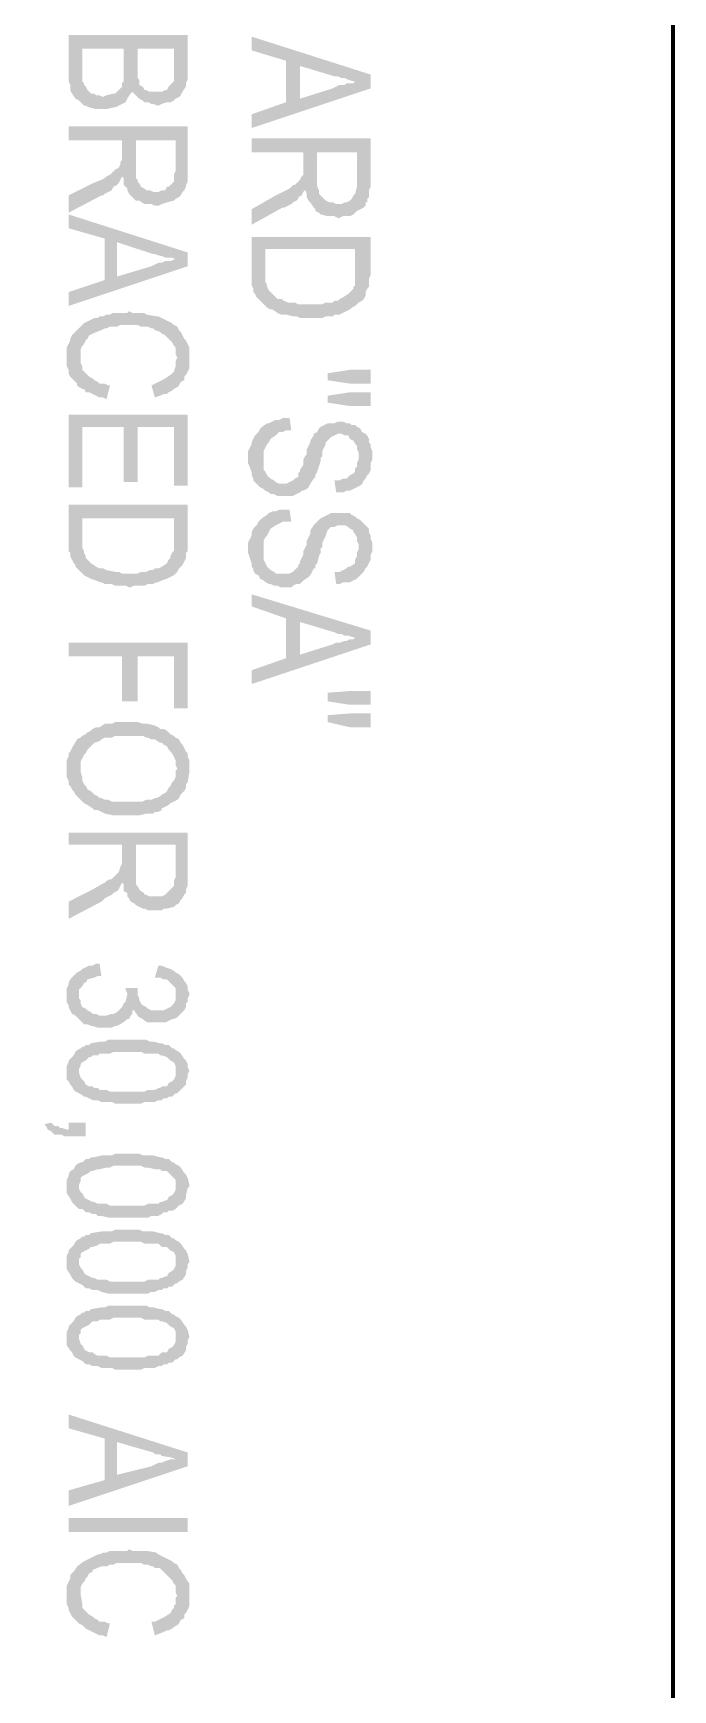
# Model space of a CAD drawing. Header units: inches. Extents: x -186 to 186, y -282 to 282.
# Drawn here: x -38.91 to -25.19, y -152.61 to -117.07 of the extents above; entities that cross this region are included whole.
import ezdxf

# ---------------------------------------------------------------- set-up
doc = ezdxf.new("R2010")
doc.units = ezdxf.units.IN
doc.header["$MEASUREMENT"] = 0
doc.layers.add('H', color=7, linetype='CONTINUOUS', lineweight=100)
doc.layers.add('P', color=250, linetype='CONTINUOUS', lineweight=100)

msp = doc.modelspace()

# ---------------------------------------------------------------- hatches: boundary and pattern name
at = {"layer": 'H', "linetype": 'Continuous'}
for points in [[(-35.593, -117.889), (-35.593, -117.111), (-38.148, -117.111), (-38.148, -118.037), (-38.148, -118.111), (-38.111, -118.185), (-38.111, -118.222), (-38.111, -118.296), (-38.074, -118.37), (-38, -118.481), (-37.926, -118.519), (-37.889, -118.556), (-37.852, -117.407), (-36.963, -117.407), (-36.963, -117.889), (-36.926, -118.556), (-36.889, -118.481), (-36.815, -118.37), (-36.778, -118.333), (-36.667, -118.444), (-36.667, -117.407), (-35.889, -117.407), (-35.889, -117.815), (-35.852, -118.481), (-35.778, -118.444), (-35.741, -118.407), (-35.704, -118.333), (-35.63, -118.222), (-35.63, -118.148), (-35.593, -118.074), (-35.593, -118)], [(-31.667, -118.259), (-31.667, -117.963), (-34.222, -117.148), (-34.222, -117.444), (-33.481, -117.667), (-33.481, -118.556), (-33.185, -117.778), (-32.444, -118), (-32.37, -118), (-32.296, -118.037), (-32.222, -118.037), (-32.148, -118.074), (-32.037, -118.111), (-31.963, -118.111)], [(-36.926, -118.556), (-36.963, -117.889), (-36.963, -117.926), (-36.963, -118), (-36.963, -118.111), (-37, -118.148), (-37, -118.185), (-37, -118.222), (-37.111, -118.333), (-37.148, -118.37), (-37.185, -118.37), (-37.333, -118.407), (-37.407, -118.444), (-37.481, -118.407), (-37.556, -118.407), (-37.593, -118.37), (-37.667, -118.37), (-37.704, -118.333), (-37.741, -118.296), (-37.778, -118.222), (-37.815, -118.185), (-37.815, -118.148), (-37.852, -118.111), (-37.852, -117.407), (-37.889, -118.556), (-37.815, -118.63), (-37.778, -118.63), (-37.704, -118.667), (-37.556, -118.704), (-37.481, -118.704), (-37.333, -118.704), (-37.185, -118.667), (-37.148, -118.667), (-37.074, -118.63), (-37, -118.593)], [(-35.852, -118.481), (-35.889, -117.815), (-35.889, -117.963), (-35.889, -118.037), (-35.889, -118.111), (-35.926, -118.148), (-35.963, -118.185), (-36, -118.222), (-36.037, -118.296), (-36.074, -118.296), (-36.148, -118.333), (-36.185, -118.333), (-36.333, -118.333), (-36.407, -118.333), (-36.481, -118.296), (-36.519, -118.296), (-36.556, -118.222), (-36.63, -118.185), (-36.63, -118.111), (-36.63, -118.074), (-36.667, -118.037), (-36.667, -117.963), (-36.667, -117.407), (-36.667, -118.444), (-36.63, -118.481), (-36.556, -118.519), (-36.519, -118.556), (-36.444, -118.556), (-36.37, -118.593), (-36.333, -118.593), (-36.222, -118.63), (-36.148, -118.593), (-36.037, -118.556), (-35.963, -118.556), (-35.889, -118.519)], [(-31.667, -118.259), (-31.963, -118.111), (-32, -118.111), (-32.037, -118.148), (-32.111, -118.148), (-32.185, -118.148), (-32.222, -118.185), (-32.333, -118.185), (-32.407, -118.222), (-32.481, -118.259), (-33.185, -118.481), (-33.185, -117.778), (-33.481, -118.556), (-34.222, -118.815), (-34.222, -119.111)], [(-35.593, -120), (-35.593, -119.074), (-38.148, -119.074), (-38.148, -119.37), (-37, -119.37), (-37, -119.667), (-37, -120.148), (-36.963, -120.185), (-36.963, -120.259), (-36.963, -120.333), (-36.889, -120.407), (-36.889, -120.444), (-36.852, -120.519), (-36.815, -120.556), (-36.741, -120.63), (-36.704, -119.37), (-35.852, -119.37), (-35.852, -120), (-35.852, -120.63), (-35.778, -120.593), (-35.741, -120.556), (-35.704, -120.481), (-35.667, -120.444), (-35.63, -120.37), (-35.63, -120.333), (-35.593, -120.259), (-35.593, -120.185), (-35.593, -120.111)], [(-35.852, -120.63), (-35.852, -120), (-35.852, -120.037), (-35.889, -120.111), (-35.889, -120.185), (-35.889, -120.259), (-36, -120.37), (-36.037, -120.37), (-36.074, -120.444), (-36.148, -120.444), (-36.222, -120.481), (-36.333, -120.481), (-36.407, -120.444), (-36.481, -120.444), (-36.519, -120.407), (-36.593, -120.37), (-36.63, -120.296), (-36.667, -120.259), (-36.667, -120.222), (-36.704, -120.185), (-36.704, -120.111), (-36.704, -120.037), (-36.704, -119.37), (-36.741, -120.63), (-36.704, -120.667), (-36.63, -120.667), (-36.519, -120.741), (-36.444, -120.741), (-36.37, -120.741), (-36.296, -120.778), (-36.222, -120.778), (-36.148, -120.741), (-36.037, -120.704), (-35.889, -120.667)], [(-31.667, -120.296), (-31.667, -119.333), (-34.222, -119.333), (-34.222, -119.63), (-33.111, -119.63), (-33.111, -119.963), (-33.074, -120.444), (-33.037, -120.519), (-33.037, -120.593), (-33, -120.667), (-32.963, -120.704), (-32.889, -120.815), (-32.852, -120.852), (-32.852, -120.889), (-32.815, -119.63), (-31.963, -119.63), (-31.963, -120.296), (-31.963, -120.889), (-31.889, -120.852), (-31.815, -120.815), (-31.778, -120.778), (-31.778, -120.704), (-31.741, -120.704), (-31.741, -120.63), (-31.704, -120.593), (-31.704, -120.519), (-31.704, -120.444), (-31.667, -120.37)], [(-37, -120.148), (-37, -119.667), (-37, -119.778), (-37.037, -119.852), (-37.037, -119.889), (-37.074, -119.963), (-37.148, -120), (-37.185, -120.037), (-37.222, -120.074), (-37.259, -120.111), (-37.333, -120.148), (-37.37, -120.185), (-37.444, -120.222), (-37.63, -120.296), (-38.148, -120.556), (-38.148, -120.926), (-37.444, -120.556), (-37.407, -120.556), (-37.37, -120.519), (-37.296, -120.481), (-37.222, -120.444), (-37.185, -120.37), (-37.111, -120.333), (-37.074, -120.296), (-37.037, -120.222)], [(-31.963, -120.889), (-31.963, -120.296), (-31.963, -120.37), (-32, -120.519), (-32.037, -120.556), (-32.074, -120.63), (-32.111, -120.667), (-32.185, -120.704), (-32.222, -120.704), (-32.296, -120.741), (-32.407, -120.741), (-32.481, -120.704), (-32.556, -120.704), (-32.63, -120.667), (-32.667, -120.63), (-32.741, -120.556), (-32.778, -120.519), (-32.778, -120.444), (-32.815, -120.37), (-32.815, -120.296), (-32.815, -119.63), (-32.852, -120.889), (-32.778, -120.926), (-32.741, -120.963), (-32.593, -121), (-32.519, -121), (-32.444, -121), (-32.37, -121.037), (-32.333, -121.037), (-32.259, -121), (-32.185, -121), (-32.111, -121), (-32.037, -120.963), (-32, -120.926)], [(-33.074, -120.444), (-33.111, -119.963), (-33.111, -120.037), (-33.111, -120.111), (-33.148, -120.148), (-33.185, -120.222), (-33.222, -120.259), (-33.296, -120.333), (-33.333, -120.333), (-33.37, -120.37), (-33.407, -120.407), (-33.481, -120.444), (-33.556, -120.481), (-33.63, -120.519), (-33.704, -120.556), (-34.222, -120.852), (-34.222, -121.185), (-33.556, -120.815), (-33.519, -120.815), (-33.444, -120.778), (-33.37, -120.741), (-33.333, -120.704), (-33.259, -120.667), (-33.222, -120.63), (-33.222, -120.593), (-33.148, -120.556), (-33.111, -120.481)], [(-35.593, -122.074), (-35.593, -121.778), (-38.148, -120.963), (-38.148, -121.259), (-37.37, -121.481), (-37.37, -122.37), (-37.111, -121.556), (-36.333, -121.815), (-36.296, -121.815), (-36.185, -121.852), (-36.148, -121.852), (-36.074, -121.889), (-35.926, -121.889), (-35.852, -121.926)], [(-31.667, -122.185), (-31.667, -121.444), (-34.222, -121.444), (-34.222, -122.333), (-34.222, -122.481), (-34.185, -122.556), (-34.185, -122.63), (-34.148, -122.667), (-34.111, -122.741), (-34.074, -122.778), (-34.037, -122.815), (-34, -122.852), (-33.963, -122.889), (-33.926, -121.704), (-32, -121.704), (-32, -122.148), (-31.963, -122.889), (-31.926, -122.852), (-31.852, -122.815), (-31.815, -122.778), (-31.778, -122.704), (-31.778, -122.63), (-31.741, -122.556), (-31.704, -122.519), (-31.704, -122.481), (-31.704, -122.407), (-31.704, -122.333), (-31.667, -122.259)], [(-35.593, -122.074), (-35.852, -121.926), (-35.889, -121.926), (-35.963, -121.963), (-36.074, -121.963), (-36.148, -122), (-36.222, -122), (-36.37, -122.074), (-37.111, -122.296), (-37.111, -121.556), (-37.37, -122.37), (-38.148, -122.63), (-38.148, -122.926)], [(-31.963, -122.889), (-32, -122.148), (-32, -122.333), (-32, -122.407), (-32, -122.481), (-32.037, -122.519), (-32.037, -122.556), (-32.111, -122.63), (-32.148, -122.667), (-32.259, -122.741), (-32.333, -122.778), (-32.37, -122.815), (-32.444, -122.815), (-32.481, -122.852), (-32.556, -122.852), (-32.63, -122.852), (-32.704, -122.889), (-32.778, -122.889), (-33.111, -122.889), (-33.185, -122.889), (-33.222, -122.889), (-33.296, -122.852), (-33.444, -122.852), (-33.519, -122.815), (-33.556, -122.815), (-33.556, -122.778), (-33.667, -122.778), (-33.778, -122.667), (-33.815, -122.63), (-33.852, -122.593), (-33.889, -122.519), (-33.889, -122.481), (-33.926, -122.407), (-33.926, -122.333), (-33.926, -121.704), (-33.963, -122.889), (-33.889, -122.963), (-33.815, -123), (-33.778, -123), (-33.667, -123.074), (-33.593, -123.111), (-33.519, -123.111), (-33.481, -123.111), (-33.333, -123.148), (-33.259, -123.148), (-33.185, -123.185), (-33.037, -123.185), (-32.963, -123.185), (-32.926, -123.185), (-32.852, -123.185), (-32.704, -123.185), (-32.63, -123.148), (-32.556, -123.148), (-32.481, -123.148), (-32.444, -123.111), (-32.37, -123.111), (-32.333, -123.111), (-32.259, -123.074), (-32.185, -123.037), (-32.111, -123), (-32.074, -122.963), (-32, -122.926)], [(-35.815, -123.37), (-35.889, -123.333), (-35.926, -123.296), (-36.074, -123.222), (-36.148, -123.185), (-36.222, -123.148), (-36.259, -123.148), (-36.481, -123.111), (-36.519, -123.074), (-36.63, -123.074), (-36.778, -123.074), (-36.852, -123.037), (-36.889, -123.074), (-37.037, -123.074), (-37.148, -123.074), (-37.185, -123.074), (-37.259, -123.111), (-37.333, -123.111), (-37.407, -123.148), (-37.481, -123.148), (-37.519, -123.185), (-37.593, -123.185), (-37.667, -123.222), (-37.741, -123.259), (-37.815, -123.296), (-37.963, -123.444), (-38.037, -123.519), (-38.074, -123.556), (-38.111, -123.63), (-38.111, -123.667), (-38.148, -123.741), (-38.185, -123.815), (-38.185, -123.889), (-38.185, -123.963), (-38.185, -124.148), (-38.185, -124.222), (-38.148, -124.296), (-38.148, -124.37), (-38.111, -124.444), (-38.074, -124.481), (-38.037, -124.519), (-37.963, -124.593), (-37.963, -124.63), (-37.926, -124.667), (-37.889, -124.037), (-37.889, -124), (-37.889, -123.926), (-37.889, -123.852), (-37.852, -123.778), (-37.815, -123.741), (-37.778, -123.667), (-37.741, -123.63), (-37.704, -123.556), (-37.63, -123.519), (-37.444, -123.444), (-37.37, -123.407), (-37.333, -123.407), (-37.259, -123.37), (-37.185, -123.37), (-37.111, -123.37), (-37.037, -123.333), (-36.667, -123.333), (-36.593, -123.37), (-36.519, -123.37), (-36.444, -123.37), (-36.37, -123.407), (-36.333, -123.407), (-36.296, -123.444), (-36.185, -123.481), (-36.148, -123.519), (-36.074, -123.556), (-36.037, -123.593), (-36, -123.63), (-35.963, -123.667), (-35.926, -123.704), (-35.889, -123.778), (-35.852, -123.815), (-35.852, -123.889), (-35.852, -123.963), (-35.815, -124.037)], [(-35.556, -124.037), (-35.556, -123.926), (-35.556, -123.852), (-35.556, -123.815), (-35.63, -123.667), (-35.667, -123.63), (-35.704, -123.556), (-35.741, -123.481), (-35.778, -123.444), (-35.815, -123.37), (-35.815, -124.037), (-35.852, -124.111), (-35.852, -124.148), (-35.852, -124.222), (-35.889, -124.333), (-35.926, -124.37), (-35.963, -124.407), (-36.074, -124.481), (-36.148, -124.519), (-36.222, -124.556), (-36.296, -124.593), (-36.37, -124.63), (-36.296, -124.889), (-36.185, -124.852), (-36.111, -124.815), (-36.037, -124.815), (-36, -124.778), (-35.926, -124.741), (-35.889, -124.704), (-35.815, -124.667), (-35.778, -124.63), (-35.741, -124.556), (-35.667, -124.519), (-35.667, -124.444), (-35.63, -124.407), (-35.593, -124.333), (-35.556, -124.259), (-35.556, -124.185), (-35.556, -124.111)], [(-37.259, -124.63), (-37.296, -124.63), (-37.37, -124.593), (-37.481, -124.593), (-37.519, -124.556), (-37.593, -124.519), (-37.63, -124.481), (-37.704, -124.444), (-37.815, -124.333), (-37.852, -124.296), (-37.852, -124.222), (-37.889, -124.148), (-37.889, -124.037), (-37.926, -124.667), (-37.852, -124.704), (-37.815, -124.704), (-37.778, -124.778), (-37.704, -124.778), (-37.63, -124.815), (-37.556, -124.852), (-37.481, -124.889), (-37.407, -124.889), (-37.333, -124.926)], [(-31.667, -124.593), (-31.667, -124.296), (-32.111, -124.296), (-32.593, -124.37), (-32.593, -124.519), (-32.111, -124.593)], [(-31.667, -125.074), (-31.667, -124.778), (-32.111, -124.778), (-32.593, -124.852), (-32.593, -125), (-32.111, -125.074)], [(-35.593, -126.778), (-35.593, -125.259), (-38.148, -125.259), (-38.148, -126.815), (-37.852, -126.815), (-37.852, -125.519), (-36.963, -125.519), (-36.963, -126.704), (-36.667, -126.704), (-36.667, -125.519), (-35.889, -125.519), (-35.889, -126.778)], [(-31.63, -126.148), (-31.63, -126.037), (-31.667, -125.963), (-31.667, -125.889), (-31.704, -125.852), (-31.704, -125.778), (-31.741, -125.704), (-31.778, -125.667), (-31.852, -125.63), (-31.889, -125.556), (-31.963, -125.519), (-32, -125.481), (-32.074, -125.481), (-32.111, -125.444), (-32.185, -125.444), (-32.259, -125.407), (-32.37, -125.407), (-32.444, -125.444), (-32.519, -125.444), (-32.593, -125.444), (-32.667, -125.481), (-32.741, -125.519), (-32.778, -125.556), (-32.815, -125.63), (-32.889, -125.667), (-32.889, -125.704), (-32.963, -125.815), (-32.963, -125.852), (-33, -125.926), (-33.037, -126), (-33.037, -126.111), (-33.074, -126.148), (-33.111, -126.222), (-33.111, -126.333), (-33.185, -126.444), (-33.185, -126.481), (-33.222, -126.519), (-33.222, -126.593), (-33.296, -126.63), (-33.333, -126.667), (-33.407, -126.704), (-33.481, -126.741), (-33.63, -126.741), (-33.704, -126.704), (-33.741, -126.667), (-33.815, -126.63), (-33.852, -126.593), (-33.889, -126.556), (-33.926, -126.481), (-33.963, -126.444), (-33.963, -126.37), (-33.963, -126.296), (-33.963, -126.222), (-34, -125.519), (-34.037, -125.556), (-34.074, -125.63), (-34.111, -125.667), (-34.148, -125.704), (-34.185, -125.778), (-34.222, -125.852), (-34.222, -125.889), (-34.259, -125.963), (-34.296, -126.037), (-34.296, -126.296), (-34.222, -126.481), (-34.222, -126.556), (-34.185, -126.63), (-34.185, -126.667), (-34.148, -126.704), (-34.074, -126.778), (-34.037, -126.815), (-33.963, -126.852), (-33.926, -126.889), (-33.852, -126.926), (-33.815, -126.963), (-33.741, -126.963), (-33.667, -127), (-33.593, -127), (-33.37, -127), (-33.333, -127), (-33.259, -126.963), (-33.185, -126.926), (-33.148, -126.889), (-33.111, -126.889), (-33.037, -126.852), (-33, -126.815), (-32.963, -126.741), (-32.889, -126.63), (-32.852, -126.593), (-32.852, -126.556), (-32.815, -126.481), (-32.778, -126.37), (-32.741, -126.259), (-32.741, -126.185), (-32.704, -126.148), (-32.704, -126.037), (-32.667, -125.963), (-32.63, -125.889), (-32.63, -125.852), (-32.593, -125.815), (-32.556, -125.778), (-32.519, -125.741), (-32.444, -125.704), (-32.37, -125.667), (-32.296, -125.667), (-32.222, -125.704), (-32.148, -125.704), (-32.111, -125.778), (-32.037, -125.815), (-32, -125.889), (-31.963, -125.926), (-31.963, -126), (-31.926, -126.074), (-31.926, -126.148), (-31.889, -126.778), (-31.852, -126.741), (-31.815, -126.667), (-31.778, -126.63), (-31.741, -126.556), (-31.704, -126.519), (-31.667, -126.444), (-31.667, -126.296), (-31.63, -126.222)], [(-33.37, -125.593), (-33.407, -125.333), (-33.481, -125.333), (-33.556, -125.333), (-33.63, -125.37), (-33.704, -125.37), (-33.778, -125.407), (-33.852, -125.444), (-33.889, -125.444), (-34, -125.519), (-33.963, -126.222), (-33.963, -126.111), (-33.963, -126.037), (-33.926, -125.963), (-33.889, -125.889), (-33.852, -125.852), (-33.815, -125.778), (-33.704, -125.704), (-33.63, -125.63), (-33.556, -125.63), (-33.481, -125.593)], [(-31.889, -126.778), (-31.926, -126.148), (-31.926, -126.222), (-31.963, -126.296), (-31.963, -126.37), (-32, -126.407), (-32, -126.481), (-32.037, -126.519), (-32.111, -126.556), (-32.148, -126.593), (-32.185, -126.63), (-32.259, -126.63), (-32.333, -126.667), (-32.444, -126.667), (-32.407, -126.926), (-32.333, -126.926), (-32.259, -126.926), (-32.185, -126.889), (-32.111, -126.889), (-32.037, -126.852), (-31.963, -126.815)], [(-35.593, -127.926), (-35.593, -127.185), (-38.148, -127.185), (-38.148, -128.111), (-38.148, -128.185), (-38.111, -128.222), (-38.111, -128.296), (-38.074, -128.37), (-38.037, -128.444), (-38, -128.481), (-38, -128.519), (-37.963, -128.556), (-37.852, -128.667), (-37.852, -127.481), (-35.889, -127.481), (-35.889, -127.926), (-35.852, -128.667), (-35.815, -128.63), (-35.778, -128.556), (-35.741, -128.519), (-35.704, -128.481), (-35.63, -128.333), (-35.63, -128.296), (-35.63, -128.222), (-35.593, -128.185), (-35.593, -128.111), (-35.593, -128)], [(-35.852, -128.667), (-35.889, -127.926), (-35.889, -128.111), (-35.889, -128.185), (-35.926, -128.222), (-35.963, -128.296), (-35.963, -128.333), (-36, -128.37), (-36.037, -128.444), (-36.148, -128.519), (-36.222, -128.556), (-36.296, -128.556), (-36.333, -128.593), (-36.407, -128.593), (-36.481, -128.63), (-36.519, -128.63), (-36.593, -128.63), (-36.667, -128.667), (-37, -128.667), (-37.074, -128.63), (-37.148, -128.63), (-37.333, -128.593), (-37.407, -128.556), (-37.481, -128.556), (-37.556, -128.519), (-37.667, -128.444), (-37.778, -128.333), (-37.778, -128.296), (-37.815, -128.222), (-37.815, -128.185), (-37.852, -128.111), (-37.852, -127.481), (-37.852, -128.667), (-37.815, -128.704), (-37.741, -128.741), (-37.667, -128.778), (-37.556, -128.815), (-37.481, -128.852), (-37.444, -128.852), (-37.37, -128.889), (-37.222, -128.889), (-37.148, -128.926), (-37.111, -128.926), (-36.926, -128.926), (-36.852, -128.963), (-36.815, -128.963), (-36.741, -128.926), (-36.593, -128.926), (-36.519, -128.926), (-36.444, -128.889), (-36.37, -128.889), (-36.333, -128.889), (-36.259, -128.852), (-36.222, -128.852), (-36.148, -128.815), (-36.037, -128.778), (-35.963, -128.741), (-35.889, -128.704)], [(-31.63, -128.111), (-31.63, -128), (-31.667, -127.926), (-31.667, -127.852), (-31.704, -127.778), (-31.704, -127.704), (-31.741, -127.667), (-31.778, -127.63), (-31.852, -127.556), (-31.889, -127.519), (-31.963, -127.481), (-32, -127.444), (-32.074, -127.407), (-32.111, -127.37), (-32.185, -127.37), (-32.259, -127.37), (-32.37, -127.37), (-32.444, -127.37), (-32.519, -127.37), (-32.593, -127.407), (-32.667, -127.444), (-32.741, -127.481), (-32.778, -127.519), (-32.815, -127.556), (-32.889, -127.63), (-32.963, -127.741), (-32.963, -127.815), (-33, -127.889), (-33.037, -127.963), (-33.037, -128.037), (-33.074, -128.111), (-33.111, -128.185), (-33.111, -128.259), (-33.185, -128.407), (-33.185, -128.444), (-33.222, -128.481), (-33.222, -128.519), (-33.296, -128.593), (-33.333, -128.63), (-33.407, -128.667), (-33.481, -128.667), (-33.63, -128.667), (-33.704, -128.667), (-33.741, -128.63), (-33.815, -128.593), (-33.852, -128.556), (-33.889, -128.519), (-33.926, -128.444), (-33.963, -128.37), (-33.963, -128.333), (-33.963, -128.222), (-33.963, -128.148), (-34, -127.481), (-34.037, -127.519), (-34.074, -127.556), (-34.111, -127.63), (-34.148, -127.667), (-34.185, -127.704), (-34.222, -127.778), (-34.222, -127.852), (-34.259, -127.926), (-34.296, -128), (-34.296, -128.222), (-34.222, -128.444), (-34.222, -128.519), (-34.185, -128.556), (-34.185, -128.593), (-34.148, -128.667), (-34.074, -128.704), (-34.037, -128.778), (-33.963, -128.815), (-33.926, -128.852), (-33.852, -128.889), (-33.815, -128.889), (-33.741, -128.926), (-33.667, -128.926), (-33.593, -128.963), (-33.37, -128.963), (-33.333, -128.926), (-33.259, -128.889), (-33.185, -128.889), (-33.148, -128.852), (-33.111, -128.815), (-33, -128.741), (-32.963, -128.704), (-32.889, -128.556), (-32.852, -128.556), (-32.852, -128.481), (-32.815, -128.444), (-32.778, -128.296), (-32.741, -128.222), (-32.741, -128.111), (-32.704, -128.111), (-32.704, -128), (-32.667, -127.926), (-32.63, -127.852), (-32.593, -127.741), (-32.556, -127.704), (-32.519, -127.667), (-32.444, -127.667), (-32.37, -127.63), (-32.296, -127.63), (-32.222, -127.63), (-32.148, -127.667), (-32.111, -127.704), (-32.037, -127.741), (-32.037, -127.778), (-32, -127.815), (-31.963, -127.889), (-31.963, -127.963), (-31.926, -128.037), (-31.926, -128.111), (-31.889, -128.704), (-31.852, -128.667), (-31.815, -128.63), (-31.778, -128.556), (-31.741, -128.519), (-31.704, -128.444), (-31.667, -128.37), (-31.667, -128.259), (-31.63, -128.185)], [(-33.37, -127.556), (-33.407, -127.296), (-33.481, -127.296), (-33.556, -127.296), (-33.63, -127.296), (-33.704, -127.333), (-33.778, -127.333), (-33.852, -127.37), (-33.889, -127.407), (-34, -127.481), (-33.963, -128.148), (-33.963, -128.037), (-33.963, -127.963), (-33.926, -127.889), (-33.889, -127.852), (-33.852, -127.778), (-33.815, -127.704), (-33.704, -127.63), (-33.63, -127.593), (-33.556, -127.556), (-33.481, -127.556)], [(-31.889, -128.704), (-31.926, -128.111), (-31.926, -128.148), (-31.963, -128.222), (-31.963, -128.296), (-32, -128.37), (-32, -128.444), (-32.111, -128.519), (-32.148, -128.519), (-32.185, -128.556), (-32.259, -128.593), (-32.333, -128.63), (-32.444, -128.63), (-32.407, -128.889), (-32.333, -128.889), (-32.259, -128.852), (-32.185, -128.852), (-32.111, -128.852), (-32.037, -128.815), (-31.963, -128.778)], [(-31.667, -130.185), (-31.667, -129.889), (-34.222, -129.111), (-34.222, -129.37), (-33.481, -129.63), (-33.481, -130.481), (-33.185, -129.704), (-32.444, -129.926), (-32.37, -129.963), (-32.296, -129.963), (-32.222, -130), (-32.148, -130), (-32.037, -130.037), (-31.963, -130.037)], [(-31.667, -130.185), (-31.963, -130.037), (-32, -130.037), (-32.037, -130.074), (-32.111, -130.074), (-32.185, -130.111), (-32.222, -130.111), (-32.333, -130.148), (-32.407, -130.148), (-32.481, -130.185), (-33.185, -130.407), (-33.185, -129.704), (-33.481, -130.481), (-34.222, -130.741), (-34.222, -131.037)], [(-35.593, -131.556), (-35.593, -130.148), (-38.148, -130.148), (-38.148, -130.444), (-37, -130.444), (-37, -131.407), (-36.667, -131.407), (-36.667, -130.444), (-35.889, -130.444), (-35.889, -131.556)], [(-31.667, -131.481), (-31.667, -131.185), (-32.111, -131.185), (-32.593, -131.222), (-32.593, -131.407), (-32.111, -131.481)], [(-31.667, -131.963), (-31.667, -131.667), (-32.111, -131.667), (-32.593, -131.704), (-32.593, -131.852), (-32.111, -131.963)], [(-35.556, -132.852), (-35.556, -132.704), (-35.556, -132.667), (-35.593, -132.593), (-35.593, -132.519), (-35.63, -132.481), (-35.667, -132.407), (-35.704, -132.333), (-35.741, -132.296), (-35.778, -132.222), (-35.852, -132.185), (-35.889, -132.148), (-35.963, -132.111), (-36, -132.074), (-36.037, -132.037), (-36.111, -132), (-36.185, -132), (-36.222, -131.963), (-36.296, -131.926), (-36.444, -131.889), (-36.519, -131.889), (-36.556, -131.889), (-36.667, -131.852), (-36.741, -131.852), (-37, -131.852), (-37.074, -131.852), (-37.148, -131.852), (-37.222, -131.889), (-37.296, -131.889), (-37.37, -131.889), (-37.481, -131.963), (-37.556, -131.963), (-37.63, -132), (-37.667, -132.037), (-37.741, -132.074), (-37.778, -132.111), (-37.852, -132.148), (-37.889, -132.185), (-37.963, -132.222), (-38.074, -132.407), (-38.111, -132.481), (-38.148, -132.519), (-38.148, -132.593), (-38.185, -132.667), (-38.185, -132.704), (-38.185, -132.963), (-38.185, -133.037), (-38.148, -133.111), (-38.148, -133.185), (-38.111, -133.222), (-38.074, -133.296), (-38.037, -133.333), (-38, -133.407), (-37.889, -133.519), (-37.889, -132.852), (-37.889, -132.815), (-37.889, -132.741), (-37.889, -132.704), (-37.852, -132.63), (-37.815, -132.556), (-37.778, -132.519), (-37.741, -132.444), (-37.63, -132.333), (-37.593, -132.296), (-37.481, -132.259), (-37.444, -132.222), (-37.37, -132.185), (-37.296, -132.185), (-37.222, -132.185), (-37.148, -132.148), (-37.074, -132.148), (-36.704, -132.148), (-36.63, -132.148), (-36.556, -132.148), (-36.481, -132.185), (-36.444, -132.185), (-36.37, -132.222), (-36.296, -132.222), (-36.185, -132.296), (-36.148, -132.296), (-36.111, -132.333), (-36.037, -132.37), (-36, -132.444), (-35.963, -132.481), (-35.926, -132.519), (-35.889, -132.593), (-35.852, -132.667), (-35.852, -132.778), (-35.815, -132.852), (-35.815, -133.519), (-35.778, -133.481), (-35.741, -133.407), (-35.704, -133.37), (-35.667, -133.333), (-35.63, -133.259), (-35.63, -133.185), (-35.593, -133.148), (-35.556, -132.926)], [(-35.815, -133.519), (-35.815, -132.852), (-35.852, -132.889), (-35.852, -132.963), (-35.852, -133.037), (-35.889, -133.111), (-35.926, -133.148), (-35.963, -133.222), (-36, -133.259), (-36.037, -133.333), (-36.074, -133.37), (-36.148, -133.407), (-36.185, -133.444), (-36.259, -133.481), (-36.296, -133.481), (-36.37, -133.519), (-36.444, -133.519), (-36.481, -133.519), (-36.556, -133.556), (-36.63, -133.556), (-36.704, -133.556), (-37, -133.556), (-37.074, -133.556), (-37.148, -133.556), (-37.222, -133.556), (-37.296, -133.519), (-37.37, -133.519), (-37.444, -133.481), (-37.481, -133.481), (-37.519, -133.444), (-37.593, -133.407), (-37.63, -133.37), (-37.667, -133.333), (-37.741, -133.296), (-37.778, -133.222), (-37.815, -133.185), (-37.852, -133.111), (-37.852, -133.037), (-37.889, -132.926), (-37.889, -132.852), (-37.889, -133.519), (-37.852, -133.556), (-37.815, -133.593), (-37.741, -133.63), (-37.63, -133.704), (-37.593, -133.741), (-37.519, -133.741), (-37.444, -133.778), (-37.37, -133.815), (-37.185, -133.852), (-37.111, -133.852), (-37.037, -133.852), (-36.963, -133.852), (-36.852, -133.852), (-36.778, -133.852), (-36.63, -133.852), (-36.481, -133.815), (-36.407, -133.815), (-36.333, -133.815), (-36.296, -133.778), (-36.222, -133.778), (-36.148, -133.741), (-36.148, -133.704), (-36, -133.63), (-35.963, -133.593), (-35.889, -133.556)], [(-35.593, -135.148), (-35.593, -134.222), (-38.148, -134.222), (-38.148, -134.481), (-37, -134.481), (-37, -134.815), (-37, -135.296), (-36.963, -135.333), (-36.963, -135.37), (-36.963, -135.481), (-36.889, -135.519), (-36.889, -135.593), (-36.852, -135.63), (-36.815, -135.704), (-36.741, -135.741), (-36.704, -134.481), (-35.852, -134.481), (-35.852, -135.148), (-35.852, -135.778), (-35.778, -135.741), (-35.741, -135.667), (-35.704, -135.63), (-35.667, -135.556), (-35.63, -135.519), (-35.63, -135.444), (-35.593, -135.37), (-35.593, -135.333), (-35.593, -135.222)], [(-35.852, -135.778), (-35.852, -135.148), (-35.852, -135.185), (-35.889, -135.259), (-35.889, -135.37), (-36, -135.481), (-36.037, -135.519), (-36.074, -135.556), (-36.148, -135.593), (-36.222, -135.593), (-36.333, -135.593), (-36.407, -135.593), (-36.481, -135.556), (-36.519, -135.556), (-36.519, -135.519), (-36.593, -135.481), (-36.63, -135.444), (-36.667, -135.37), (-36.704, -135.333), (-36.704, -135.259), (-36.704, -135.185), (-36.704, -134.481), (-36.741, -135.741), (-36.704, -135.778), (-36.63, -135.815), (-36.556, -135.852), (-36.519, -135.852), (-36.444, -135.889), (-36.37, -135.889), (-36.296, -135.889), (-36.222, -135.889), (-36.148, -135.889), (-36.111, -135.852), (-36.037, -135.852), (-35.889, -135.815)], [(-37, -135.296), (-37, -134.815), (-37, -134.889), (-37.037, -134.963), (-37.074, -135.074), (-37.148, -135.148), (-37.185, -135.185), (-37.222, -135.222), (-37.259, -135.222), (-37.333, -135.259), (-37.37, -135.296), (-37.444, -135.333), (-37.63, -135.444), (-38.148, -135.704), (-38.148, -136.074), (-37.444, -135.704), (-37.407, -135.667), (-37.37, -135.63), (-37.296, -135.593), (-37.222, -135.556), (-37.185, -135.519), (-37.111, -135.481), (-37.074, -135.444), (-37.037, -135.37)], [(-37.444, -137.296), (-37.481, -137.037), (-37.556, -137.037), (-37.63, -137.074), (-37.704, -137.074), (-37.778, -137.111), (-37.852, -137.148), (-37.889, -137.185), (-37.963, -137.222), (-37.926, -137.704), (-37.926, -137.667), (-37.926, -137.593), (-37.889, -137.556), (-37.852, -137.519), (-37.815, -137.444), (-37.778, -137.444), (-37.741, -137.37), (-37.593, -137.333), (-37.519, -137.296)], [(-35.852, -137.222), (-35.889, -137.185), (-35.963, -137.148), (-36.074, -137.111), (-36.148, -137.074), (-36.222, -137.074), (-36.296, -137.333), (-36.259, -137.333), (-36.185, -137.333), (-36.111, -137.37), (-36.037, -137.37), (-36, -137.407), (-35.963, -137.444), (-35.889, -137.519), (-35.852, -137.556), (-35.852, -137.63), (-35.852, -137.704)], [(-36.889, -138.222), (-36.889, -137.704), (-36.926, -137.852), (-36.963, -137.889), (-37, -137.963), (-37.074, -138.037), (-37.111, -138.074), (-37.185, -138.111), (-37.222, -138.111), (-37.333, -138.148), (-37.481, -138.148), (-37.556, -138.111), (-37.63, -138.111), (-37.667, -138.074), (-37.741, -138.037), (-37.778, -138), (-37.852, -137.963), (-37.889, -137.889), (-37.889, -137.815), (-37.926, -137.778), (-37.926, -137.704), (-37.963, -137.222), (-38, -137.259), (-38.111, -137.37), (-38.148, -137.444), (-38.148, -137.481), (-38.185, -137.556), (-38.185, -137.63), (-38.185, -137.778), (-38.185, -137.852), (-38.148, -137.926), (-38.148, -137.963), (-38.111, -138.037), (-38.074, -138.111), (-38, -138.148), (-37.963, -138.185), (-37.852, -138.296), (-37.815, -138.333), (-37.741, -138.333), (-37.667, -138.37), (-37.63, -138.37), (-37.519, -138.407), (-37.481, -138.407), (-37.37, -138.407), (-37.296, -138.407), (-37.222, -138.407), (-37.148, -138.37), (-37.111, -138.37), (-37.037, -138.333), (-36.926, -138.259)], [(-35.556, -137.704), (-35.556, -137.667), (-35.593, -137.593), (-35.593, -137.519), (-35.63, -137.444), (-35.667, -137.407), (-35.704, -137.333), (-35.741, -137.296), (-35.778, -137.259), (-35.852, -137.222), (-35.852, -137.778), (-35.852, -137.815), (-35.889, -137.889), (-35.963, -137.963), (-36.037, -138), (-36.111, -138.037), (-36.148, -138.037), (-36.296, -138.037), (-36.37, -138.037), (-36.444, -138), (-36.481, -137.963), (-36.556, -137.926), (-36.593, -137.889), (-36.63, -137.815), (-36.63, -137.778), (-36.667, -137.704), (-36.667, -137.63), (-36.667, -138.148), (-36.63, -138.185), (-36.556, -138.222), (-36.519, -138.259), (-36.444, -138.296), (-36.37, -138.296), (-36.333, -138.296), (-36.148, -138.296), (-36.074, -138.296), (-35.926, -138.222), (-35.889, -138.222), (-35.815, -138.185), (-35.778, -138.148), (-35.704, -138.074), (-35.667, -138.037), (-35.63, -137.963), (-35.63, -137.889), (-35.593, -137.852), (-35.593, -137.778)], [(-36.667, -137.556), (-36.926, -137.556), (-36.926, -137.593), (-36.889, -137.667), (-36.889, -137.704), (-36.889, -138.222), (-36.852, -138.222), (-36.815, -138.148), (-36.778, -138.111), (-36.778, -138.037), (-36.741, -138.037), (-36.667, -138.148), (-36.667, -137.63)], [(-35.815, -139.815), (-35.852, -139.333), (-35.852, -139.37), (-35.852, -139.444), (-35.889, -139.519), (-35.926, -139.556), (-36, -139.593), (-36.037, -139.667), (-36.074, -139.667), (-36.148, -139.667), (-36.185, -139.704), (-36.222, -139.704), (-36.296, -139.741), (-36.37, -139.741), (-36.444, -139.741), (-36.519, -139.778), (-36.704, -139.778), (-36.778, -139.778), (-37, -139.778), (-37.074, -139.778), (-37.259, -139.778), (-37.333, -139.741), (-37.407, -139.741), (-37.481, -139.741), (-37.519, -139.704), (-37.593, -139.704), (-37.63, -139.667), (-37.704, -139.667), (-37.778, -139.63), (-37.815, -139.556), (-37.852, -139.519), (-37.889, -139.481), (-37.926, -139.37), (-37.963, -138.889), (-38, -138.926), (-38.037, -139), (-38.148, -139.111), (-38.148, -139.148), (-38.185, -139.222), (-38.185, -139.296), (-38.185, -139.444), (-38.185, -139.519), (-38.148, -139.556), (-38.111, -139.63), (-38.074, -139.667), (-38.037, -139.741), (-38, -139.778), (-37.926, -139.815), (-37.852, -139.852), (-37.815, -139.889), (-37.778, -139.889), (-37.704, -139.926), (-37.63, -139.963), (-37.556, -139.963), (-37.519, -139.963), (-37.444, -140), (-37.296, -140), (-37.222, -140), (-37.148, -140.037), (-36.593, -140.037), (-36.519, -140), (-36.444, -140), (-36.37, -140), (-36.296, -140), (-36.222, -139.963), (-36.148, -139.963), (-36.111, -139.926), (-36.037, -139.926), (-36, -139.889), (-35.926, -139.889), (-35.889, -139.852), (-35.852, -139.815)], [(-35.556, -139.333), (-35.593, -139.259), (-35.593, -139.185), (-35.63, -139.111), (-35.667, -139.074), (-35.741, -138.963), (-35.778, -138.926), (-35.852, -138.889), (-35.889, -138.852), (-35.926, -138.852), (-35.963, -138.815), (-36, -138.778), (-36.074, -138.778), (-36.148, -138.741), (-36.185, -138.741), (-36.333, -138.704), (-36.407, -138.704), (-36.481, -138.667), (-36.556, -138.667), (-36.63, -138.667), (-37.148, -138.667), (-37.222, -138.667), (-37.296, -138.667), (-37.37, -138.704), (-37.444, -138.704), (-37.667, -138.741), (-37.704, -138.778), (-37.778, -138.778), (-37.815, -138.815), (-37.852, -138.815), (-37.889, -138.852), (-37.963, -138.889), (-37.926, -139.37), (-37.926, -139.296), (-37.889, -139.222), (-37.889, -139.185), (-37.852, -139.148), (-37.778, -139.111), (-37.704, -139.037), (-37.667, -139.037), (-37.63, -139), (-37.519, -139), (-37.481, -138.963), (-37.333, -138.963), (-37.259, -138.963), (-37.185, -138.926), (-36.593, -138.926), (-36.519, -138.963), (-36.444, -138.963), (-36.296, -138.963), (-36.222, -138.963), (-36.185, -139), (-36.148, -139), (-36.037, -139.037), (-36, -139.074), (-35.963, -139.111), (-35.889, -139.148), (-35.852, -139.222), (-35.852, -139.296), (-35.852, -139.333), (-35.815, -139.815), (-35.778, -139.778), (-35.704, -139.704), (-35.63, -139.63), (-35.63, -139.556), (-35.593, -139.481), (-35.593, -139.407)], [(-37.778, -140.741), (-37.778, -140.444), (-38.148, -140.444), (-38.148, -140.593), (-38.185, -140.593), (-38.296, -140.556), (-38.333, -140.556), (-38.37, -140.519), (-38.444, -140.519), (-38.481, -140.481), (-38.519, -140.444), (-38.667, -140.481), (-38.63, -140.519), (-38.593, -140.593), (-38.519, -140.63), (-38.481, -140.667), (-38.444, -140.704), (-38.296, -140.704), (-38.222, -140.741), (-38.148, -140.741)], [(-35.815, -142.259), (-35.852, -141.778), (-35.852, -141.852), (-35.852, -141.889), (-35.889, -141.963), (-35.926, -142), (-36, -142.037), (-36.037, -142.111), (-36.074, -142.111), (-36.148, -142.148), (-36.185, -142.148), (-36.222, -142.185), (-36.296, -142.185), (-36.37, -142.185), (-36.444, -142.185), (-36.519, -142.222), (-36.704, -142.222), (-36.778, -142.222), (-37, -142.222), (-37.074, -142.222), (-37.259, -142.222), (-37.333, -142.185), (-37.407, -142.185), (-37.481, -142.185), (-37.519, -142.185), (-37.593, -142.148), (-37.63, -142.148), (-37.704, -142.111), (-37.778, -142.074), (-37.815, -142.037), (-37.852, -141.963), (-37.889, -141.926), (-37.926, -141.852), (-37.926, -141.815), (-37.963, -141.333), (-38, -141.37), (-38.037, -141.444), (-38.111, -141.481), (-38.148, -141.556), (-38.148, -141.593), (-38.185, -141.667), (-38.185, -141.741), (-38.185, -141.889), (-38.185, -141.963), (-38.111, -142.074), (-38.074, -142.148), (-38.037, -142.185), (-38, -142.222), (-37.926, -142.296), (-37.852, -142.296), (-37.815, -142.333), (-37.778, -142.37), (-37.704, -142.37), (-37.63, -142.407), (-37.556, -142.407), (-37.519, -142.444), (-37.444, -142.444), (-37.296, -142.481), (-37.222, -142.481), (-37.148, -142.481), (-36.593, -142.481), (-36.519, -142.481), (-36.444, -142.481), (-36.37, -142.444), (-36.296, -142.444), (-36.222, -142.444), (-36.148, -142.407), (-36.111, -142.37), (-36.037, -142.37), (-36, -142.333), (-35.926, -142.333), (-35.852, -142.296)], [(-35.556, -141.815), (-35.556, -141.778), (-35.593, -141.63), (-35.63, -141.556), (-35.667, -141.519), (-35.741, -141.407), (-35.778, -141.37), (-35.852, -141.333), (-35.889, -141.296), (-35.926, -141.296), (-35.963, -141.259), (-36, -141.222), (-36.074, -141.222), (-36.148, -141.185), (-36.185, -141.185), (-36.333, -141.148), (-36.407, -141.148), (-36.481, -141.148), (-36.556, -141.148), (-36.63, -141.111), (-37.148, -141.111), (-37.222, -141.148), (-37.296, -141.148), (-37.37, -141.148), (-37.444, -141.148), (-37.593, -141.185), (-37.667, -141.185), (-37.704, -141.222), (-37.778, -141.222), (-37.815, -141.259), (-37.852, -141.296), (-37.889, -141.296), (-37.963, -141.333), (-37.926, -141.815), (-37.926, -141.778), (-37.889, -141.704), (-37.889, -141.63), (-37.852, -141.593), (-37.778, -141.556), (-37.704, -141.519), (-37.667, -141.481), (-37.63, -141.481), (-37.519, -141.444), (-37.481, -141.444), (-37.333, -141.407), (-37.259, -141.407), (-37.185, -141.37), (-36.593, -141.37), (-36.519, -141.407), (-36.444, -141.407), (-36.296, -141.444), (-36.222, -141.444), (-36.185, -141.444), (-36.148, -141.481), (-36.037, -141.481), (-36, -141.519), (-35.963, -141.556), (-35.889, -141.63), (-35.852, -141.667), (-35.852, -141.741), (-35.852, -141.778), (-35.815, -142.259), (-35.778, -142.222), (-35.704, -142.185), (-35.63, -142.074), (-35.63, -142), (-35.593, -141.852)], [(-35.556, -143.444), (-35.556, -143.407), (-35.593, -143.259), (-35.63, -143.185), (-35.667, -143.148), (-35.741, -143.037), (-35.778, -143), (-35.852, -142.963), (-35.889, -142.926), (-35.926, -142.926), (-35.963, -142.889), (-36, -142.852), (-36.074, -142.852), (-36.148, -142.815), (-36.185, -142.815), (-36.333, -142.778), (-36.407, -142.778), (-36.481, -142.778), (-36.556, -142.778), (-36.63, -142.741), (-37.148, -142.741), (-37.222, -142.778), (-37.296, -142.778), (-37.37, -142.778), (-37.444, -142.778), (-37.667, -142.815), (-37.704, -142.852), (-37.778, -142.852), (-37.815, -142.889), (-37.852, -142.889), (-37.889, -142.926), (-37.963, -142.963), (-37.926, -143.444), (-37.926, -143.37), (-37.889, -143.333), (-37.889, -143.259), (-37.852, -143.222), (-37.778, -143.185), (-37.704, -143.148), (-37.667, -143.111), (-37.63, -143.111), (-37.519, -143.074), (-37.481, -143.037), (-37.333, -143.037), (-37.259, -143.037), (-37.185, -143), (-36.593, -143), (-36.519, -143.037), (-36.444, -143.037), (-36.296, -143.037), (-36.222, -143.037), (-36.185, -143.074), (-36.148, -143.111), (-36.037, -143.111), (-36, -143.148), (-35.963, -143.185), (-35.889, -143.222), (-35.852, -143.296), (-35.852, -143.37), (-35.852, -143.407), (-35.815, -143.889), (-35.778, -143.852), (-35.704, -143.815), (-35.63, -143.704), (-35.63, -143.63), (-35.593, -143.556), (-35.593, -143.481)], [(-35.815, -143.889), (-35.852, -143.407), (-35.852, -143.481), (-35.852, -143.519), (-35.889, -143.593), (-35.926, -143.63), (-36, -143.667), (-36.037, -143.741), (-36.074, -143.741), (-36.148, -143.778), (-36.185, -143.778), (-36.222, -143.815), (-36.296, -143.815), (-36.37, -143.815), (-36.444, -143.815), (-36.519, -143.852), (-36.704, -143.852), (-36.778, -143.852), (-37, -143.852), (-37.074, -143.852), (-37.259, -143.852), (-37.333, -143.815), (-37.407, -143.815), (-37.481, -143.815), (-37.519, -143.815), (-37.593, -143.778), (-37.63, -143.778), (-37.704, -143.741), (-37.778, -143.704), (-37.815, -143.667), (-37.852, -143.593), (-37.889, -143.556), (-37.926, -143.481), (-37.926, -143.444), (-37.963, -142.963), (-38, -143), (-38.037, -143.074), (-38.148, -143.185), (-38.148, -143.222), (-38.185, -143.296), (-38.185, -143.37), (-38.185, -143.519), (-38.185, -143.593), (-38.111, -143.704), (-38.074, -143.778), (-38.037, -143.815), (-38, -143.852), (-37.926, -143.889), (-37.852, -143.926), (-37.815, -143.963), (-37.778, -144), (-37.704, -144), (-37.63, -144.037), (-37.556, -144.037), (-37.519, -144.037), (-37.444, -144.074), (-37.296, -144.111), (-37.222, -144.111), (-37.148, -144.111), (-36.593, -144.111), (-36.519, -144.111), (-36.444, -144.111), (-36.37, -144.074), (-36.296, -144.074), (-36.222, -144.037), (-36.148, -144.037), (-36.111, -144), (-36.037, -144), (-36, -143.963), (-35.926, -143.963), (-35.852, -143.889)], [(-35.815, -145.519), (-35.852, -145.037), (-35.852, -145.111), (-35.852, -145.148), (-35.889, -145.222), (-35.926, -145.259), (-36, -145.296), (-36.037, -145.37), (-36.074, -145.37), (-36.148, -145.37), (-36.185, -145.407), (-36.222, -145.444), (-36.296, -145.444), (-36.37, -145.444), (-36.444, -145.444), (-36.519, -145.481), (-36.704, -145.481), (-36.778, -145.481), (-37, -145.481), (-37.074, -145.481), (-37.259, -145.481), (-37.333, -145.444), (-37.407, -145.444), (-37.481, -145.444), (-37.519, -145.444), (-37.593, -145.407), (-37.63, -145.37), (-37.704, -145.37), (-37.778, -145.333), (-37.815, -145.296), (-37.852, -145.222), (-37.889, -145.185), (-37.926, -145.074), (-37.963, -144.593), (-38, -144.63), (-38.037, -144.704), (-38.148, -144.815), (-38.148, -144.852), (-38.185, -144.926), (-38.185, -145), (-38.185, -145.148), (-38.185, -145.222), (-38.111, -145.333), (-38.074, -145.37), (-38.037, -145.444), (-38, -145.481), (-37.926, -145.519), (-37.852, -145.556), (-37.815, -145.593), (-37.778, -145.63), (-37.704, -145.63), (-37.63, -145.667), (-37.556, -145.667), (-37.519, -145.667), (-37.444, -145.704), (-37.296, -145.704), (-37.222, -145.704), (-37.148, -145.741), (-36.593, -145.741), (-36.519, -145.704), (-36.444, -145.704), (-36.37, -145.704), (-36.296, -145.704), (-36.222, -145.667), (-36.148, -145.667), (-36.111, -145.63), (-36.037, -145.63), (-36, -145.593), (-35.926, -145.593), (-35.852, -145.519)], [(-35.556, -145.037), (-35.593, -144.889), (-35.63, -144.815), (-35.667, -144.778), (-35.741, -144.667), (-35.778, -144.63), (-35.852, -144.593), (-35.889, -144.556), (-35.926, -144.556), (-35.963, -144.519), (-36, -144.481), (-36.074, -144.481), (-36.148, -144.444), (-36.185, -144.444), (-36.333, -144.407), (-36.407, -144.407), (-36.481, -144.37), (-36.556, -144.37), (-36.63, -144.37), (-37.148, -144.37), (-37.222, -144.37), (-37.296, -144.37), (-37.37, -144.407), (-37.444, -144.407), (-37.667, -144.444), (-37.704, -144.481), (-37.778, -144.481), (-37.815, -144.519), (-37.852, -144.519), (-37.889, -144.556), (-37.963, -144.593), (-37.926, -145.074), (-37.926, -145), (-37.889, -144.963), (-37.889, -144.889), (-37.852, -144.852), (-37.778, -144.815), (-37.704, -144.778), (-37.667, -144.741), (-37.63, -144.704), (-37.519, -144.704), (-37.481, -144.667), (-37.333, -144.667), (-37.259, -144.667), (-37.185, -144.63), (-36.593, -144.63), (-36.519, -144.667), (-36.444, -144.667), (-36.296, -144.667), (-36.222, -144.667), (-36.185, -144.704), (-36.148, -144.704), (-36.037, -144.741), (-36, -144.778), (-35.963, -144.815), (-35.889, -144.852), (-35.852, -144.926), (-35.852, -145), (-35.852, -145.037), (-35.815, -145.519), (-35.778, -145.481), (-35.704, -145.444), (-35.63, -145.333), (-35.63, -145.259), (-35.593, -145.185), (-35.593, -145.111)], [(-35.593, -147.815), (-35.593, -147.519), (-38.148, -146.704), (-38.148, -147), (-37.37, -147.222), (-37.37, -148.111), (-37.111, -147.296), (-36.333, -147.519), (-36.296, -147.556), (-36.185, -147.556), (-36.148, -147.593), (-35.926, -147.63), (-35.852, -147.667)], [(-35.593, -147.815), (-35.852, -147.667), (-35.889, -147.667), (-35.963, -147.667), (-36.074, -147.704), (-36.148, -147.741), (-36.222, -147.741), (-36.37, -147.815), (-37.111, -148), (-37.111, -147.296), (-37.37, -148.111), (-38.148, -148.333), (-38.148, -148.667)], [(-38.148, -149.222), (-35.593, -149.222), (-35.593, -148.926), (-38.148, -148.926)], [(-35.815, -149.926), (-35.889, -149.889), (-35.926, -149.852), (-36, -149.815), (-36.148, -149.741), (-36.222, -149.704), (-36.259, -149.667), (-36.481, -149.63), (-36.519, -149.63), (-36.63, -149.63), (-36.778, -149.63), (-36.852, -149.593), (-36.889, -149.63), (-37.037, -149.63), (-37.148, -149.63), (-37.185, -149.63), (-37.259, -149.63), (-37.333, -149.667), (-37.407, -149.667), (-37.481, -149.704), (-37.519, -149.704), (-37.593, -149.741), (-37.667, -149.778), (-37.741, -149.815), (-37.815, -149.852), (-37.963, -149.963), (-38.037, -150.074), (-38.074, -150.111), (-38.111, -150.148), (-38.111, -150.222), (-38.148, -150.296), (-38.185, -150.37), (-38.185, -150.444), (-38.185, -150.481), (-38.185, -150.704), (-38.185, -150.778), (-38.148, -150.852), (-38.148, -150.889), (-38.111, -150.963), (-38.074, -151.037), (-38.037, -151.074), (-37.963, -151.148), (-37.926, -151.185), (-37.889, -150.556), (-37.889, -150.519), (-37.889, -150.481), (-37.889, -150.407), (-37.852, -150.333), (-37.815, -150.296), (-37.778, -150.222), (-37.741, -150.185), (-37.704, -150.111), (-37.63, -150.074), (-37.63, -150.037), (-37.444, -149.963), (-37.37, -149.963), (-37.333, -149.963), (-37.259, -149.926), (-37.185, -149.926), (-37.111, -149.889), (-37.037, -149.889), (-36.667, -149.889), (-36.593, -149.889), (-36.519, -149.926), (-36.444, -149.926), (-36.37, -149.963), (-36.333, -149.963), (-36.296, -150), (-36.185, -150), (-36.148, -150.037), (-36.037, -150.148), (-36, -150.185), (-35.963, -150.222), (-35.926, -150.259), (-35.889, -150.333), (-35.852, -150.37), (-35.852, -150.444), (-35.852, -150.519), (-35.815, -150.593)], [(-35.556, -150.593), (-35.556, -150.481), (-35.556, -150.333), (-35.63, -150.222), (-35.667, -150.148), (-35.704, -150.111), (-35.741, -150.037), (-35.778, -150), (-35.815, -149.926), (-35.815, -150.593), (-35.852, -150.63), (-35.852, -150.704), (-35.852, -150.778), (-35.889, -150.815), (-35.889, -150.852), (-35.926, -150.889), (-35.963, -150.963), (-36.074, -151.037), (-36.148, -151.074), (-36.222, -151.111), (-36.296, -151.148), (-36.37, -151.148), (-36.296, -151.444), (-36.111, -151.37), (-36.037, -151.333), (-36, -151.333), (-35.926, -151.296), (-35.889, -151.259), (-35.815, -151.222), (-35.778, -151.185), (-35.741, -151.111), (-35.667, -151.074), (-35.667, -151), (-35.63, -150.963), (-35.593, -150.889), (-35.556, -150.815), (-35.556, -150.741), (-35.556, -150.667)], [(-37.259, -151.185), (-37.296, -151.185), (-37.37, -151.148), (-37.481, -151.148), (-37.519, -151.111), (-37.593, -151.074), (-37.63, -151.037), (-37.704, -151), (-37.815, -150.889), (-37.852, -150.852), (-37.852, -150.778), (-37.889, -150.556), (-37.926, -151.185), (-37.852, -151.222), (-37.815, -151.259), (-37.778, -151.296), (-37.704, -151.333), (-37.63, -151.37), (-37.556, -151.407), (-37.481, -151.444), (-37.407, -151.444), (-37.333, -151.481)]]:
    msp.add_hatch(color=0, dxfattribs=at).paths.add_polyline_path(points)

# ---------------------------------------------------------------- linework, layer by layer
at = {"layer": 'P', "color": 0, "linetype": 'Continuous'}
msp.add_lwpolyline([(-61, -72.222), (-25.185, -72.222), (-25.185, -234.963), (-61, -234.963), (-61, -72.222)], dxfattribs=at)

doc.saveas('drawing.dxf')
